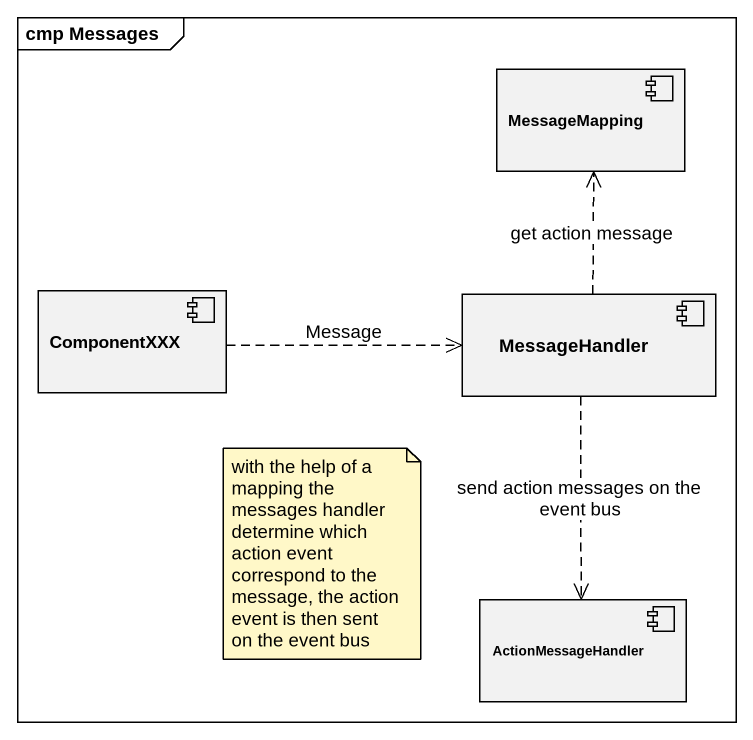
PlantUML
@startuml
mainframe cmp Messages
component MessageMapping
component ComponentXXX
component MessageHandler
component ActionMessageHandler
ComponentXXX .right.> MessageHandler : Message
MessageHandler .up.> MessageMapping : get action message
MessageHandler ..> ActionMessageHandler : send action messages on the event bus
note as N1
  with the help of a mapping the messages handler determine which action event correspond to the message, the action event is then sent on the event bus
end note
@enduml
